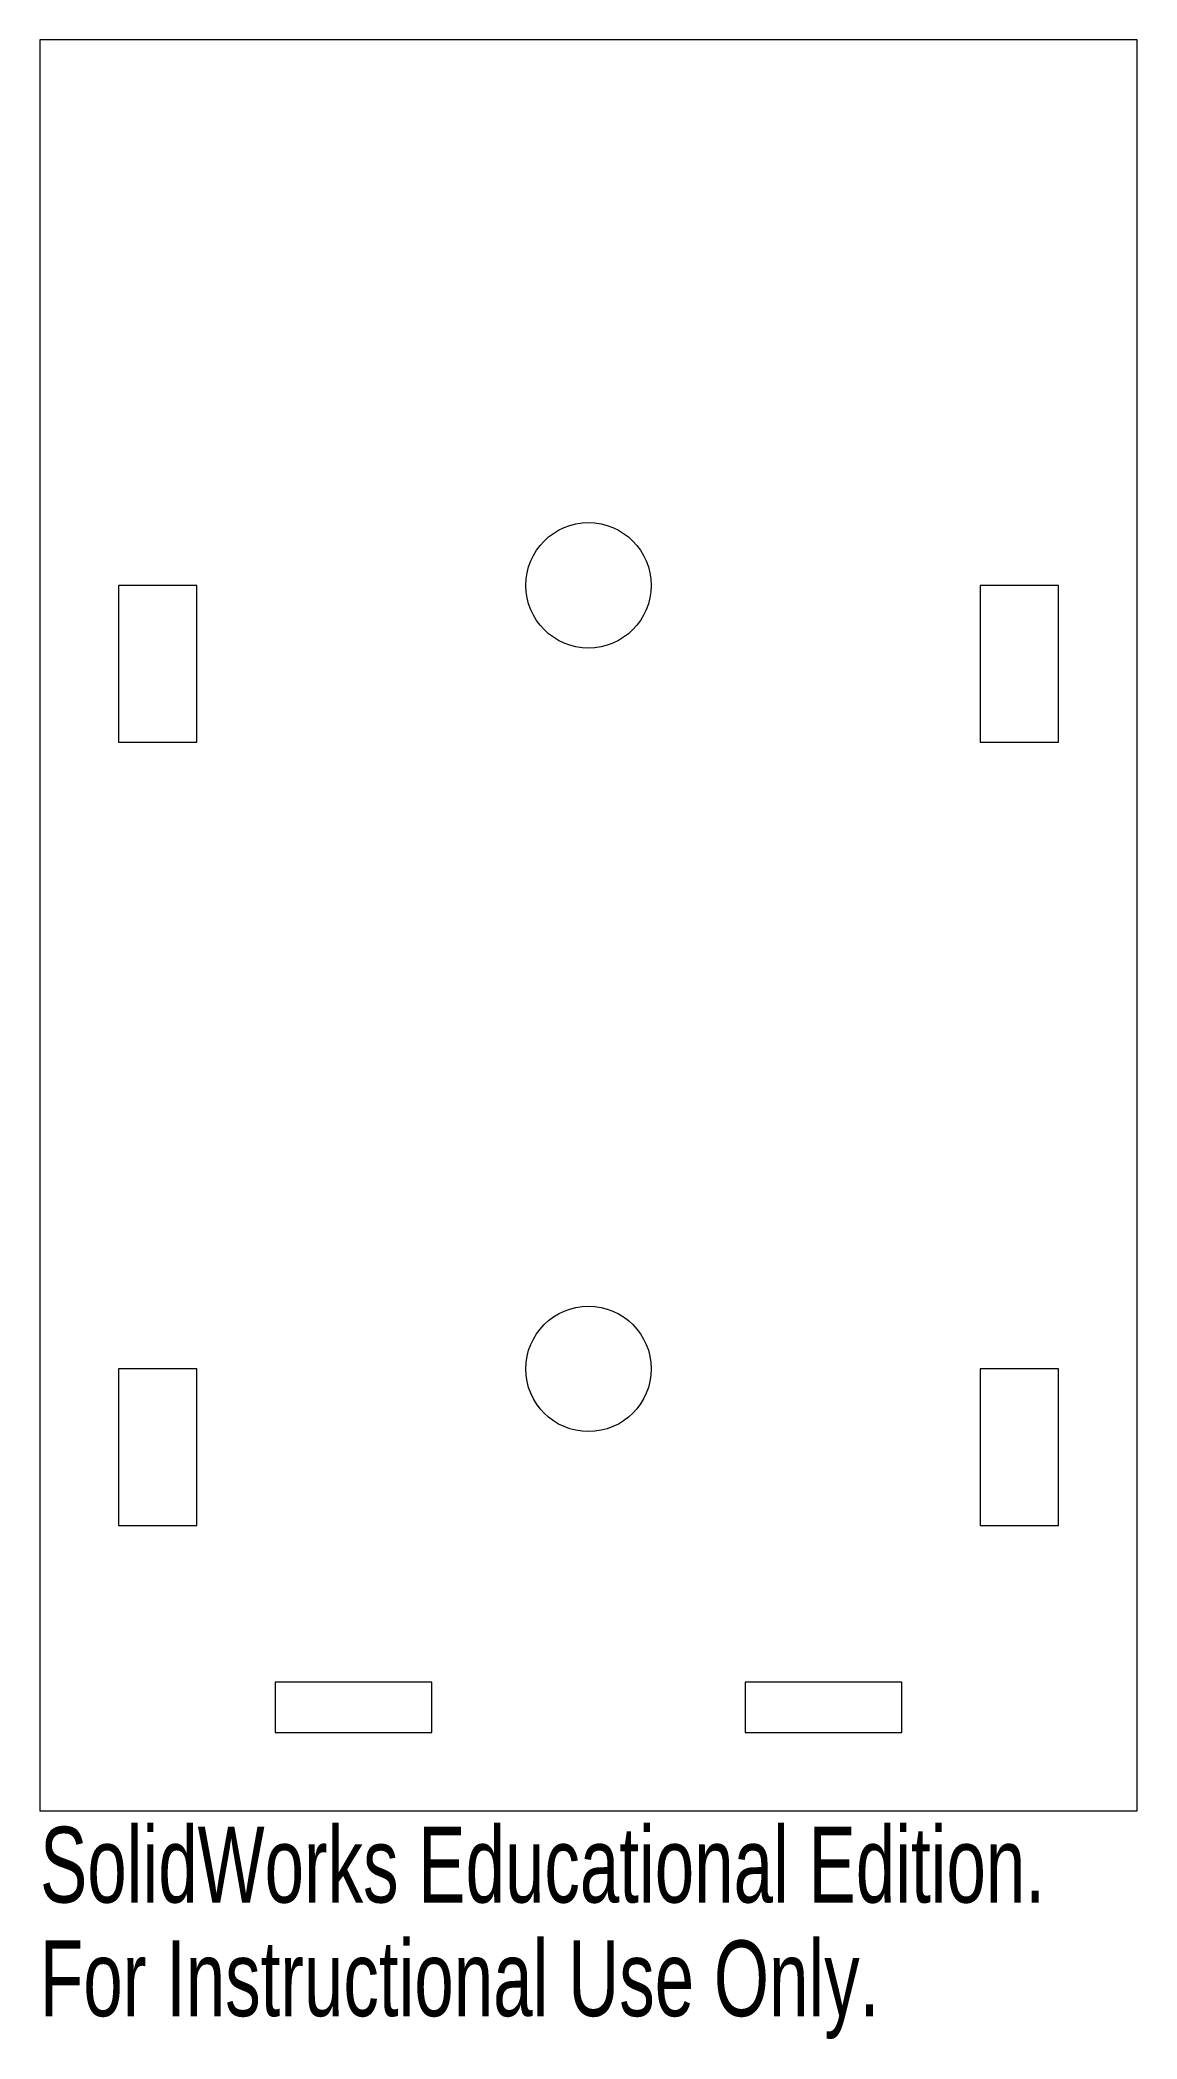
# Model space of a CAD drawing. Header units: millimetres. Extents: x 0 to 70, y -15 to 113.
import ezdxf

# ---------------------------------------------------------------- set-up
doc = ezdxf.new("R2010")
doc.units = ezdxf.units.MM
doc.styles.add('SLDTEXTSTYLE0', font='TXT', dxfattribs={"width": 0.7})

msp = doc.modelspace()

# ---------------------------------------------------------------- linework, layer by layer
at = {"color": 7, "linetype": 'Continuous', "lineweight": 15}
for p, q in [((70, 113), (0, 113)), ((0, 113), (0, 0)), ((70, 0), (70, 113)), ((10, 78.2), (5, 78.2)), ((5, 78.2), (5, 68.2)), ((10, 68.2), (10, 78.2)), ((60, 78.2), (60, 68.2)), ((65, 78.2), (60, 78.2)), ((65, 68.2), (65, 78.2)), ((5, 68.2), (10, 68.2)), ((60, 68.2), (65, 68.2)), ((10, 28.2), (5, 28.2)), ((5, 28.2), (5, 18.2)), ((10, 18.2), (10, 28.2)), ((65, 28.2), (60, 28.2)), ((60, 28.2), (60, 18.2)), ((65, 18.2), (65, 28.2)), ((5, 18.2), (10, 18.2)), ((60, 18.2), (65, 18.2)), ((25, 8.2), (15, 8.2)), ((15, 8.2), (15, 5)), ((25, 5), (25, 8.2)), ((55, 8.2), (45, 8.2)), ((45, 8.2), (45, 5)), ((55, 5), (55, 8.2)), ((15, 5), (25, 5)), ((45, 5), (55, 5)), ((0, 0), (70, 0))]:
    msp.add_line(p, q, dxfattribs=at)
for centre in [(35, 78.2), (35, 28.2)]:
    msp.add_circle(centre, 4, dxfattribs=at)

# ---------------------------------------------------------------- texts
at = {"color": 7, "linetype": 'Continuous', "char_height": 4.8336, "attachment_point": 1, "style": 'SLDTEXTSTYLE0'}
for s, insert in [('SolidWorks Educational Edition.', (0, -1.02)), ('For Instructional Use Only.', (0, -8.27))]:
    msp.add_mtext(s, dxfattribs=dict(at, insert=insert))

doc.saveas('drawing.dxf')
